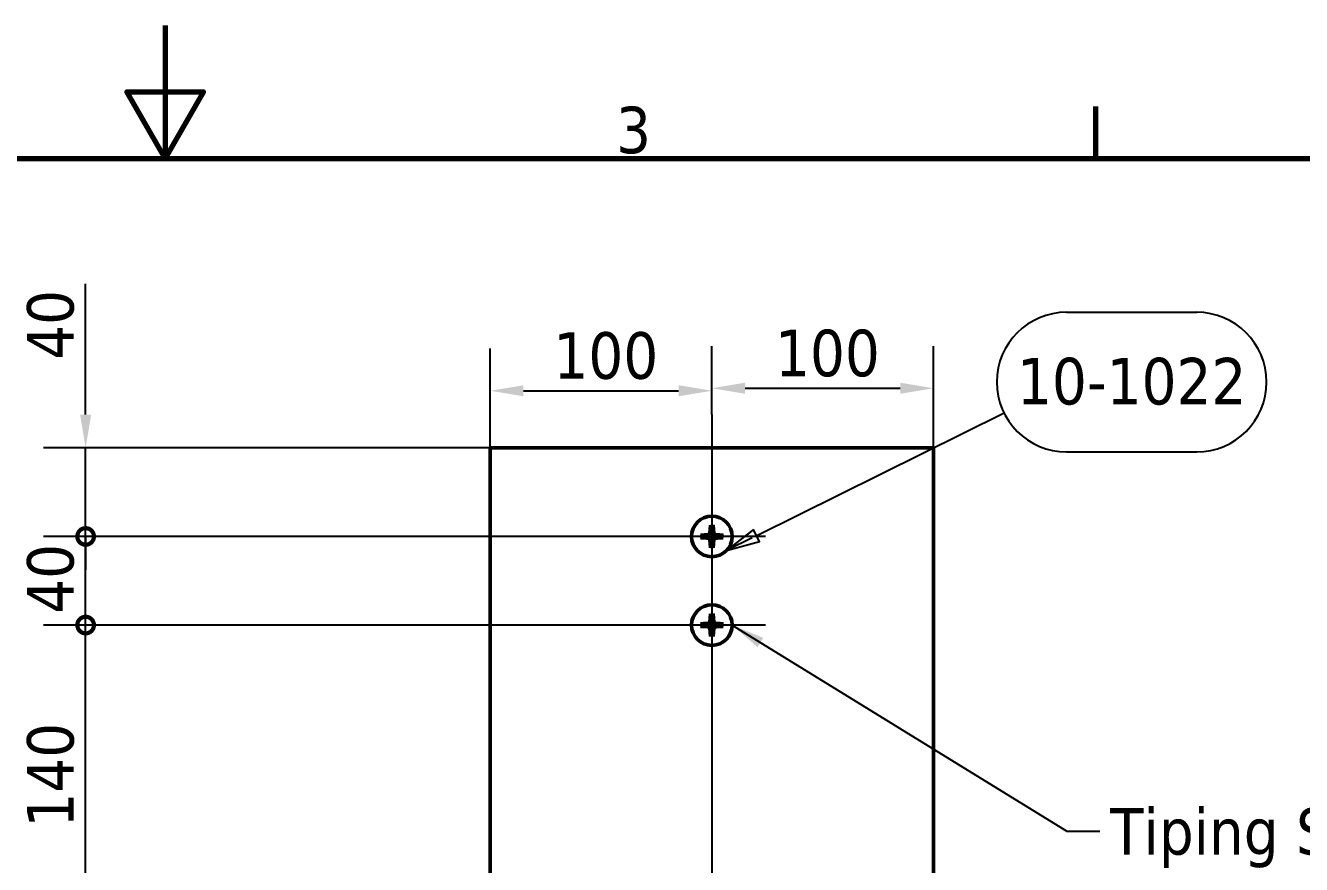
# Model space of a CAD drawing. Header units: millimetres. Extents: x -1407 to 2520, y 0 to 1782.
# Drawn here: x 1197 to 1773, y 1403 to 1782 of the extents above; entities that cross this region are included whole.
import ezdxf

# ---------------------------------------------------------------- set-up
doc = ezdxf.new("R2010")
doc.units = ezdxf.units.MM
doc.header["$LTSCALE"] = 6
for name, color, linetype, lineweight in [('Border (ISO)', 7, 'Continuous', 70), ('Center Mark (ISO)', 7, 'Continuous', 25), ('Centerline (ISO)', 7, 'Continuous', 25), ('Dimension (ISO)', 7, 'Continuous', 25), ('Symbol (ISO)', 7, 'Continuous', 25), ('Visible (ISO)', 7, 'Continuous', 50)]:
    doc.layers.add(name, color=color, linetype=linetype, lineweight=lineweight)
doc.styles.add('Note Text (ISO)', font='tahoma.ttf')
doc.dimstyles.new('Default (ISO)', dxfattribs={"dimscale": 6, "dimtxt": 3.5, "dimasz": 2.5, "dimexe": 3.175, "dimexo": 0, "dimgap": 0.762, "dimtad": 1, "dimrnd": 1e-08, "dimzin": 0, "dimtxsty": 'Note Text (ISO)', "dimcen": 0.09, "dimdle": 10, "dimclrd": 256, "dimclre": 256, "dimclrt": 256, "dimazin": 0, "dimtfac": 1.001486, "dimtmove": 0, "dimatfit": 3, "dimfxl": 1, "dimtolj": 1, "dimtzin": 0, "dimlwd": -1, "dimlwe": -1, "dimarcsym": 0})
doc.dimstyles.new('Default - Method 1b (ISO)$7', dxfattribs={"dimscale": 6, "dimtxt": 3.5, "dimasz": 2.5, "dimexe": 3.175, "dimexo": 0, "dimgap": 0.762, "dimtad": 1, "dimtoh": 1, "dimrnd": 1e-08, "dimtxsty": 'Note Text (ISO)', "dimcen": 0.09, "dimdle": 10, "dimclrd": 256, "dimclre": 256, "dimclrt": 256, "dimazin": 2, "dimtfac": 1, "dimtmove": 0, "dimatfit": 3, "dimfxl": 1, "dimtolj": 1, "dimlwd": -1, "dimlwe": -1, "dimarcsym": 0})

# ---------------------------------------------------------------- blocks, each defined once
blk = doc.blocks.new('Borders Default Border')
at = {"layer": 'Border (ISO)'}
blk.add_line((280, 287), (280, 290.9), dxfattribs=at)
at = {"layer": 'Border (ISO)', "flags": 128}
for points in [[(210, 297), (210, 287), (207.113, 292), (212.887, 292), (210, 287)], [(10, 10), (10, 287), (410, 287), (410, 10), (10, 10)]]:
    blk.add_lwpolyline(points, dxfattribs=at)
at = {"layer": 'Border (ISO)', "insert": (243.911, 287.326), "char_height": 3.5, "attachment_point": 7, "style": 'Note Text (ISO)'}
blk.add_mtext('3', dxfattribs=at)
blk = doc.blocks.new('*D20')
at = {"layer": 'Defpoints', "color": 0, "transparency": 16777216}
for p in [(1506.68, 1617.15), (1506.68, 1606.4), (1406.68, 1591.4)]:
    blk.add_point(p, dxfattribs=at)
at = {"layer": 'Dimension (ISO)', "transparency": 16777216}
for p, q in [((1406.68, 1591.4), (1406.68, 1636.2)), ((1506.68, 1606.4), (1506.68, 1636.2)), ((1421.68, 1617.15), (1491.68, 1617.15))]:
    blk.add_line(p, q, dxfattribs=at)
for points in [[(1421.68, 1619.65), (1421.68, 1614.65), (1406.68, 1617.15)], [(1491.68, 1619.65), (1491.68, 1614.65), (1506.68, 1617.15)]]:
    blk.add_solid(points, dxfattribs=at)
at = {"layer": 'Dimension (ISO)', "transparency": 16777216, "insert": (1435.2, 1643.59), "char_height": 21, "attachment_point": 1, "style": 'Note Text (ISO)'}
blk.add_mtext('\\A1;100', dxfattribs=at)
blk = doc.blocks.new('*D21')
at = {"layer": 'Defpoints', "color": 0, "transparency": 16777216}
for p in [(1606.68, 1618.28), (1506.68, 1606.4), (1606.68, 1591.4)]:
    blk.add_point(p, dxfattribs=at)
at = {"layer": 'Dimension (ISO)', "transparency": 16777216}
for p, q in [((1506.68, 1606.4), (1506.68, 1637.33)), ((1606.68, 1591.4), (1606.68, 1637.33)), ((1521.68, 1618.28), (1591.68, 1618.28))]:
    blk.add_line(p, q, dxfattribs=at)
for points in [[(1521.68, 1620.78), (1521.68, 1615.78), (1506.68, 1618.28)], [(1591.68, 1620.78), (1591.68, 1615.78), (1606.68, 1618.28)]]:
    blk.add_solid(points, dxfattribs=at)
at = {"layer": 'Dimension (ISO)', "transparency": 16777216, "insert": (1535.2, 1644.71), "char_height": 21, "attachment_point": 1, "style": 'Note Text (ISO)'}
blk.add_mtext('\\A1;100', dxfattribs=at)
blk = doc.blocks.new('Balloon8')
at = {"layer": 'Symbol (ISO)'}
for p, q in [((277.794, 275.43), (287.581, 275.43)), ((254.537, 258.666), (273.106, 267.859)), ((277.794, 264.93), (287.581, 264.93)), ((254.133, 258.466), (252.223, 257.52)), ((253.449, 258.466), (252.223, 257.52)), ((252.223, 257.52), (254.685, 258.181)), ((254.241, 259.078), (253.708, 258.666)), ((254.445, 258.666), (254.241, 259.078)), ((254.685, 258.181), (254.544, 258.466))]:
    blk.add_line(p, q, dxfattribs=at)
at = {"layer": 'Symbol (ISO)', "flags": 128}
blk.add_lwpolyline([(254.241, 259.078), (252.223, 257.52), (254.685, 258.181), (254.241, 259.078)], dxfattribs=at)
at = {"layer": 'Symbol (ISO)'}
for centre, start, end in [((277.794, 270.18), 90, 270), ((287.581, 270.18), 270, 90)]:
    blk.add_arc(centre, 5.25, start, end, dxfattribs=at)
blk.add_solid([(254.241, 259.078), (252.223, 257.52), (254.685, 258.181), (254.241, 259.078)], dxfattribs=at)
at = {"layer": 'Symbol (ISO)', "insert": (282.688, 270.217), "char_height": 3.5, "attachment_point": 5, "style": 'Note Text (ISO)'}
blk.add_mtext('10-1022', dxfattribs=at)
blk = doc.blocks.new('_DotSmall')
at = {"color": 0, "linetype": 'ByBlock', "const_width": 0.5}
blk.add_lwpolyline([(-0.0625, 0, 1), (0.0625, 0, 1)], format="xyb", close=True, dxfattribs=at)
blk = doc.blocks.new('*D33')
at = {"layer": 'Defpoints', "color": 0, "transparency": 16777216}
for p in [(1224.11, 1511.4), (1482.53, 1511.4), (1482.53, 1371.4)]:
    blk.add_point(p, dxfattribs=at)
at = {"layer": 'Dimension (ISO)', "transparency": 16777216}
for p, q in [((1482.53, 1511.4), (1205.06, 1511.4)), ((1224.11, 1371.4), (1224.11, 1511.4)), ((1482.53, 1371.4), (1205.06, 1371.4))]:
    blk.add_line(p, q, dxfattribs=at)
at = {"layer": 'Dimension (ISO)', "transparency": 16777216, "xscale": 15, "yscale": 15, "zscale": 15}
for p, rotation in [((1224.11, 1511.4), 90), ((1224.11, 1371.4), 270)]:
    blk.add_blockref('_DotSmall', p, dxfattribs=dict(at, rotation=rotation))
at = {"layer": 'Dimension (ISO)', "transparency": 16777216, "insert": (1197.68, 1419.98), "char_height": 21, "attachment_point": 1, "rotation": 90, "style": 'Note Text (ISO)'}
blk.add_mtext('\\A1;140', dxfattribs=at)
blk = doc.blocks.new('*D34')
at = {"layer": 'Defpoints', "color": 0, "transparency": 16777216}
for p in [(1224.11, 1551.4), (1482.53, 1551.4), (1482.53, 1511.4)]:
    blk.add_point(p, dxfattribs=at)
at = {"layer": 'Dimension (ISO)', "transparency": 16777216}
for p, q in [((1482.53, 1551.4), (1205.06, 1551.4)), ((1224.11, 1511.4), (1224.11, 1551.4)), ((1482.53, 1511.4), (1205.06, 1511.4))]:
    blk.add_line(p, q, dxfattribs=at)
at = {"layer": 'Dimension (ISO)', "transparency": 16777216, "xscale": 15, "yscale": 15, "zscale": 15}
for p, rotation in [((1224.11, 1551.4), 270), ((1224.11, 1511.4), 90)]:
    blk.add_blockref('_DotSmall', p, dxfattribs=dict(at, rotation=rotation))
at = {"layer": 'Dimension (ISO)', "transparency": 16777216, "insert": (1197.68, 1516.5), "char_height": 21, "attachment_point": 1, "rotation": 90, "style": 'Note Text (ISO)'}
blk.add_mtext('\\A1;40', dxfattribs=at)
blk = doc.blocks.new('*D35')
at = {"layer": 'Defpoints', "color": 0, "transparency": 16777216}
for p in [(1224.11, 1591.4), (1406.68, 1591.4), (1482.53, 1551.4)]:
    blk.add_point(p, dxfattribs=at)
at = {"layer": 'Dimension (ISO)', "transparency": 16777216}
for p, q in [((1224.11, 1606.4), (1224.11, 1665.48)), ((1406.68, 1591.4), (1205.06, 1591.4)), ((1224.11, 1551.4), (1224.11, 1591.4)), ((1482.53, 1551.4), (1205.06, 1551.4)), ((1224.11, 1551.4), (1224.11, 1536.4))]:
    blk.add_line(p, q, dxfattribs=at)
blk.add_solid([(1221.61, 1606.4), (1226.61, 1606.4), (1224.11, 1591.4)], dxfattribs=at)
at = {"layer": 'Dimension (ISO)', "transparency": 16777216, "xscale": 15, "yscale": 15, "zscale": 15, "rotation": 90}
blk.add_blockref('_DotSmall', (1224.11, 1551.4), dxfattribs=at)
at = {"layer": 'Dimension (ISO)', "transparency": 16777216, "insert": (1197.68, 1631.11), "char_height": 21, "attachment_point": 1, "rotation": 90, "style": 'Note Text (ISO)'}
blk.add_mtext('\\A1;40', dxfattribs=at)

msp = doc.modelspace()

# ---------------------------------------------------------------- linework, layer by layer
at = {"layer": 'Center Mark (ISO)', "linetype": 'Continuous'}
for p, q in [((1506.68, 1575.55), (1506.68, 1527.25)), ((1530.83, 1551.4), (1482.53, 1551.4)), ((1506.68, 1535.55), (1506.68, 1487.25)), ((1530.83, 1511.4), (1482.53, 1511.4))]:
    msp.add_line(p, q, dxfattribs=at)
at = {"layer": 'Centerline (ISO)', "linetype": 'Continuous'}
msp.add_line((1506.68, 1606.4), (1506.68, 1176.4), dxfattribs=at)
at = {"layer": 'Visible (ISO)'}
for p, q in [((1406.68, 1591.4), (1406.68, 1191.4)), ((1606.68, 1591.4), (1406.68, 1591.4)), ((1606.68, 1191.4), (1606.68, 1591.4)), ((1506.09, 1556.51), (1505.83, 1552.93)), ((1507.26, 1556.51), (1507.52, 1552.93)), ((1501.56, 1551.98), (1505.14, 1552.24)), ((1501.56, 1550.81), (1505.14, 1550.55)), ((1506.09, 1546.28), (1505.83, 1549.86)), ((1507.26, 1546.28), (1507.52, 1549.86)), ((1511.79, 1551.98), (1508.21, 1552.24)), ((1511.79, 1550.81), (1508.21, 1550.55)), ((1506.09, 1516.51), (1505.83, 1512.93)), ((1507.26, 1516.51), (1507.52, 1512.93)), ((1501.56, 1511.98), (1505.14, 1512.24)), ((1501.56, 1510.81), (1505.14, 1510.55)), ((1506.09, 1506.28), (1505.83, 1509.86)), ((1507.26, 1506.28), (1507.52, 1509.86)), ((1511.79, 1511.98), (1508.21, 1512.24)), ((1511.79, 1510.81), (1508.21, 1510.55))]:
    msp.add_line(p, q, dxfattribs=at)
for centre in [(1506.68, 1551.4), (1506.68, 1511.4)]:
    msp.add_circle(centre, 9.15, dxfattribs=at)
for centre, radius, start, end in [((1506.68, 1551.4), 4, 80.58641, 99.41359), ((1506.68, 1551.4), 4, 170.58641, 189.41359), ((1506.68, 1551.4), 2.94, 166.69311, 193.30689), ((1505.09, 1552.98), 0.744, 274.16272, 355.83728), ((1505.09, 1549.81), 0.744, 4.16272, 85.83728), ((1506.68, 1551.4), 2.94, 76.69311, 103.30689), ((1508.26, 1552.98), 0.744, 184.16272, 265.83728), ((1508.26, 1549.81), 0.744, 94.16272, 175.83728), ((1506.68, 1551.4), 2.94, 346.69311, 13.30689), ((1506.68, 1551.4), 4, 350.58641, 9.41359), ((1506.68, 1551.4), 2.94, 256.69311, 283.30689), ((1506.68, 1551.4), 4, 260.58641, 279.41359), ((1506.68, 1511.4), 2.94, 76.69311, 103.30689), ((1506.68, 1511.4), 4, 80.58641, 99.41359), ((1506.68, 1511.4), 4, 170.58641, 189.41359), ((1506.68, 1511.4), 2.94, 166.69311, 193.30689), ((1505.09, 1512.98), 0.744, 274.16272, 355.83728), ((1505.09, 1509.81), 0.744, 4.16272, 85.83728), ((1506.68, 1511.4), 2.94, 256.69311, 283.30689), ((1508.26, 1512.98), 0.744, 184.16272, 265.83728), ((1508.26, 1509.81), 0.744, 94.16272, 175.83728), ((1506.68, 1511.4), 2.94, 346.69311, 13.30689), ((1506.68, 1511.4), 4, 350.58641, 9.41359), ((1506.68, 1511.4), 4, 260.58641, 279.41359)]:
    msp.add_arc(centre, radius, start, end, dxfattribs=at)
for points, weights in [([(1506.04, 1555.35), (1506.02, 1554.72), (1506, 1554.25)], [1.01836817946, 1.02210568662, 1]), ([(1506.08, 1556.3), (1506.07, 1556.11), (1506.06, 1555.93)], [1.0017923273, 1.00680252734, 1.01034617284]), ([(1507.29, 1555.93), (1507.28, 1556.11), (1507.27, 1556.3)], [1.01034617284, 1.00680252734, 1.0017923273]), ([(1507.35, 1554.25), (1507.33, 1554.72), (1507.31, 1555.35)], [1, 1.02210568662, 1.01836817946]), ([(1502.14, 1552.01), (1501.97, 1552), (1501.78, 1551.99)], [1.01034617284, 1.00680252734, 1.0017923273]), ([(1501.78, 1550.8), (1501.97, 1550.79), (1502.14, 1550.79)], [1.0017923273, 1.00680252734, 1.01034617284]), ([(1503.82, 1552.07), (1503.36, 1552.06), (1502.73, 1552.03)], [1, 1.02210568662, 1.01836817946]), ([(1502.73, 1550.76), (1503.36, 1550.74), (1503.82, 1550.72)], [1.01836817946, 1.02210568662, 1]), ([(1505.15, 1552.16), (1504.66, 1552.13), (1503.82, 1552.07)], [1.48220437453, 1.2714534298, 1]), ([(1503.82, 1550.72), (1504.66, 1550.67), (1505.15, 1550.64)], [1, 1.2714534298, 1.48220437453]), ([(1506, 1554.25), (1505.95, 1553.41), (1505.91, 1552.92)], [1, 1.2714534298, 1.48220437453]), ([(1505.91, 1549.87), (1505.95, 1549.38), (1506, 1548.54)], [1.48220437453, 1.2714534298, 1]), ([(1507.44, 1552.92), (1507.41, 1553.41), (1507.35, 1554.25)], [1.48220437453, 1.2714534298, 1]), ([(1507.35, 1548.54), (1507.41, 1549.38), (1507.44, 1549.87)], [1, 1.2714534298, 1.48220437453]), ([(1509.53, 1552.07), (1508.69, 1552.13), (1508.2, 1552.16)], [1, 1.2714534298, 1.48220437453]), ([(1508.2, 1550.64), (1508.69, 1550.67), (1509.53, 1550.72)], [1.48220437453, 1.2714534298, 1]), ([(1510.63, 1552.03), (1510, 1552.06), (1509.53, 1552.07)], [1.01836817946, 1.02210568662, 1]), ([(1509.53, 1550.72), (1510, 1550.74), (1510.63, 1550.76)], [1, 1.02210568662, 1.01836817946]), ([(1511.57, 1551.99), (1511.39, 1552), (1511.21, 1552.01)], [1.0017923273, 1.00680252734, 1.01034617284]), ([(1511.21, 1550.79), (1511.39, 1550.79), (1511.57, 1550.8)], [1.01034617284, 1.00680252734, 1.0017923273]), ([(1506, 1548.54), (1506.02, 1548.08), (1506.04, 1547.45)], [1, 1.02210568662, 1.01836817946]), ([(1506.06, 1546.86), (1506.07, 1546.69), (1506.08, 1546.5)], [1.01034617284, 1.00680252734, 1.0017923273]), ([(1507.27, 1546.5), (1507.28, 1546.69), (1507.29, 1546.86)], [1.0017923273, 1.00680252734, 1.01034617284]), ([(1507.31, 1547.45), (1507.33, 1548.08), (1507.35, 1548.54)], [1.01836817946, 1.02210568662, 1]), ([(1506, 1514.25), (1505.95, 1513.41), (1505.91, 1512.92)], [1, 1.2714534298, 1.48220437453]), ([(1506.04, 1515.35), (1506.02, 1514.72), (1506, 1514.25)], [1.01836817946, 1.02210568662, 1]), ([(1506.08, 1516.3), (1506.07, 1516.11), (1506.06, 1515.93)], [1.0017923273, 1.00680252734, 1.01034617284]), ([(1507.29, 1515.93), (1507.28, 1516.11), (1507.27, 1516.3)], [1.01034617284, 1.00680252734, 1.0017923273]), ([(1507.35, 1514.25), (1507.33, 1514.72), (1507.31, 1515.35)], [1, 1.02210568662, 1.01836817946]), ([(1507.44, 1512.92), (1507.41, 1513.41), (1507.35, 1514.25)], [1.48220437453, 1.2714534298, 1]), ([(1502.14, 1512.01), (1501.97, 1512), (1501.78, 1511.99)], [1.01034617284, 1.00680252734, 1.0017923273]), ([(1501.78, 1510.8), (1501.97, 1510.79), (1502.14, 1510.79)], [1.0017923273, 1.00680252734, 1.01034617284]), ([(1503.82, 1512.07), (1503.36, 1512.06), (1502.73, 1512.03)], [1, 1.02210568662, 1.01836817946]), ([(1502.73, 1510.76), (1503.36, 1510.74), (1503.82, 1510.72)], [1.01836817946, 1.02210568662, 1]), ([(1505.15, 1512.16), (1504.66, 1512.13), (1503.82, 1512.07)], [1.48220437453, 1.2714534298, 1]), ([(1503.82, 1510.72), (1504.66, 1510.67), (1505.15, 1510.64)], [1, 1.2714534298, 1.48220437453]), ([(1505.91, 1509.87), (1505.95, 1509.38), (1506, 1508.54)], [1.48220437453, 1.2714534298, 1]), ([(1506, 1508.54), (1506.02, 1508.08), (1506.04, 1507.45)], [1, 1.02210568662, 1.01836817946]), ([(1507.31, 1507.45), (1507.33, 1508.08), (1507.35, 1508.54)], [1.01836817946, 1.02210568662, 1]), ([(1507.35, 1508.54), (1507.41, 1509.38), (1507.44, 1509.87)], [1, 1.2714534298, 1.48220437453]), ([(1509.53, 1512.07), (1508.69, 1512.13), (1508.2, 1512.16)], [1, 1.2714534298, 1.48220437453]), ([(1508.2, 1510.64), (1508.69, 1510.67), (1509.53, 1510.72)], [1.48220437453, 1.2714534298, 1]), ([(1510.63, 1512.03), (1510, 1512.06), (1509.53, 1512.07)], [1.01836817946, 1.02210568662, 1]), ([(1509.53, 1510.72), (1510, 1510.74), (1510.63, 1510.76)], [1, 1.02210568662, 1.01836817946]), ([(1511.57, 1511.99), (1511.39, 1512), (1511.21, 1512.01)], [1.0017923273, 1.00680252734, 1.01034617284]), ([(1511.21, 1510.79), (1511.39, 1510.79), (1511.57, 1510.8)], [1.01034617284, 1.00680252734, 1.0017923273]), ([(1506.06, 1506.86), (1506.07, 1506.69), (1506.08, 1506.5)], [1.01034617284, 1.00680252734, 1.0017923273]), ([(1507.27, 1506.5), (1507.28, 1506.69), (1507.29, 1506.86)], [1.0017923273, 1.00680252734, 1.01034617284])]:
    msp.add_rational_spline(points, weights, degree=2, dxfattribs=at)
for points, knots in [([(1506.08, 1556.3), (1506.08, 1556.31), (1506.08, 1556.32), (1506.08, 1556.36), (1506.08, 1556.39), (1506.09, 1556.45), (1506.09, 1556.48), (1506.09, 1556.51)], [0.08155065, 0.08155065, 0.08155065, 0.08155065, 0.08870364, 0.08870364, 0.09763224, 0.09763224, 0.10665098, 0.10665098, 0.10665098, 0.10665098]), ([(1507.26, 1556.51), (1507.26, 1556.48), (1507.27, 1556.45), (1507.27, 1556.39), (1507.27, 1556.36), (1507.27, 1556.32), (1507.27, 1556.31), (1507.27, 1556.3)], [0.03558365, 0.03558365, 0.03558365, 0.03558365, 0.04460239, 0.04460239, 0.05353099, 0.05353099, 0.06068398, 0.06068398, 0.06068398, 0.06068398]), ([(1501.56, 1551.98), (1501.59, 1551.98), (1501.63, 1551.99), (1501.68, 1551.99), (1501.71, 1551.99), (1501.75, 1551.99), (1501.77, 1551.99), (1501.78, 1551.99)], [0.03558365, 0.03558365, 0.03558365, 0.03558365, 0.04460239, 0.04460239, 0.05353099, 0.05353099, 0.06068398, 0.06068398, 0.06068398, 0.06068398]), ([(1501.78, 1550.8), (1501.77, 1550.8), (1501.75, 1550.8), (1501.71, 1550.8), (1501.68, 1550.8), (1501.63, 1550.81), (1501.59, 1550.81), (1501.56, 1550.81)], [0.08155065, 0.08155065, 0.08155065, 0.08155065, 0.08870364, 0.08870364, 0.09763224, 0.09763224, 0.10665098, 0.10665098, 0.10665098, 0.10665098]), ([(1505.91, 1552.92), (1505.91, 1552.88), (1505.91, 1552.84), (1505.88, 1552.73), (1505.86, 1552.66), (1505.78, 1552.52), (1505.73, 1552.45), (1505.62, 1552.34), (1505.56, 1552.29), (1505.42, 1552.22), (1505.34, 1552.19), (1505.23, 1552.17), (1505.19, 1552.16), (1505.15, 1552.16)], [0.3714856, 0.3714856, 0.3714856, 0.3714856, 0.3844278, 0.3844278, 0.4074344, 0.4074344, 0.430441, 0.430441, 0.4534477, 0.4534477, 0.4764543, 0.4764543, 0.4893965, 0.4893965, 0.4893965, 0.4893965]), ([(1505.15, 1550.64), (1505.19, 1550.63), (1505.23, 1550.63), (1505.34, 1550.6), (1505.42, 1550.58), (1505.56, 1550.5), (1505.62, 1550.45), (1505.73, 1550.34), (1505.78, 1550.28), (1505.86, 1550.14), (1505.88, 1550.06), (1505.91, 1549.95), (1505.91, 1549.91), (1505.91, 1549.87)], [0.3714856, 0.3714856, 0.3714856, 0.3714856, 0.3844278, 0.3844278, 0.4074344, 0.4074344, 0.430441, 0.430441, 0.4534477, 0.4534477, 0.4764543, 0.4764543, 0.4893965, 0.4893965, 0.4893965, 0.4893965]), ([(1508.2, 1552.16), (1508.16, 1552.16), (1508.12, 1552.17), (1508.01, 1552.19), (1507.94, 1552.22), (1507.8, 1552.29), (1507.73, 1552.34), (1507.62, 1552.45), (1507.57, 1552.52), (1507.5, 1552.66), (1507.47, 1552.73), (1507.45, 1552.84), (1507.44, 1552.88), (1507.44, 1552.92)], [0.3714856, 0.3714856, 0.3714856, 0.3714856, 0.3844278, 0.3844278, 0.4074344, 0.4074344, 0.430441, 0.430441, 0.4534477, 0.4534477, 0.4764543, 0.4764543, 0.4893965, 0.4893965, 0.4893965, 0.4893965]), ([(1507.44, 1549.87), (1507.44, 1549.91), (1507.45, 1549.95), (1507.47, 1550.06), (1507.5, 1550.14), (1507.57, 1550.28), (1507.62, 1550.34), (1507.73, 1550.45), (1507.8, 1550.5), (1507.94, 1550.58), (1508.01, 1550.6), (1508.12, 1550.63), (1508.16, 1550.63), (1508.2, 1550.64)], [0.3714856, 0.3714856, 0.3714856, 0.3714856, 0.3844278, 0.3844278, 0.4074344, 0.4074344, 0.430441, 0.430441, 0.4534477, 0.4534477, 0.4764543, 0.4764543, 0.4893965, 0.4893965, 0.4893965, 0.4893965]), ([(1511.57, 1551.99), (1511.59, 1551.99), (1511.6, 1551.99), (1511.64, 1551.99), (1511.67, 1551.99), (1511.73, 1551.99), (1511.76, 1551.98), (1511.79, 1551.98)], [0.08155065, 0.08155065, 0.08155065, 0.08155065, 0.08870364, 0.08870364, 0.09763224, 0.09763224, 0.10665098, 0.10665098, 0.10665098, 0.10665098]), ([(1511.79, 1550.81), (1511.76, 1550.81), (1511.73, 1550.81), (1511.67, 1550.8), (1511.64, 1550.8), (1511.6, 1550.8), (1511.59, 1550.8), (1511.57, 1550.8)], [0.03558365, 0.03558365, 0.03558365, 0.03558365, 0.04460239, 0.04460239, 0.05353099, 0.05353099, 0.06068398, 0.06068398, 0.06068398, 0.06068398]), ([(1506.09, 1546.28), (1506.09, 1546.31), (1506.09, 1546.35), (1506.08, 1546.4), (1506.08, 1546.43), (1506.08, 1546.47), (1506.08, 1546.49), (1506.08, 1546.5)], [0.03558365, 0.03558365, 0.03558365, 0.03558365, 0.04460239, 0.04460239, 0.05353099, 0.05353099, 0.06068398, 0.06068398, 0.06068398, 0.06068398]), ([(1507.27, 1546.5), (1507.27, 1546.49), (1507.27, 1546.47), (1507.27, 1546.43), (1507.27, 1546.4), (1507.27, 1546.35), (1507.26, 1546.31), (1507.26, 1546.28)], [0.08155065, 0.08155065, 0.08155065, 0.08155065, 0.08870364, 0.08870364, 0.09763224, 0.09763224, 0.10665098, 0.10665098, 0.10665098, 0.10665098]), ([(1506.08, 1516.3), (1506.08, 1516.31), (1506.08, 1516.32), (1506.08, 1516.36), (1506.08, 1516.39), (1506.09, 1516.45), (1506.09, 1516.48), (1506.09, 1516.51)], [0.08155065, 0.08155065, 0.08155065, 0.08155065, 0.08870364, 0.08870364, 0.09763224, 0.09763224, 0.10665098, 0.10665098, 0.10665098, 0.10665098]), ([(1507.26, 1516.51), (1507.26, 1516.48), (1507.27, 1516.45), (1507.27, 1516.39), (1507.27, 1516.36), (1507.27, 1516.32), (1507.27, 1516.31), (1507.27, 1516.3)], [0.03558365, 0.03558365, 0.03558365, 0.03558365, 0.04460239, 0.04460239, 0.05353099, 0.05353099, 0.06068398, 0.06068398, 0.06068398, 0.06068398]), ([(1501.56, 1511.98), (1501.59, 1511.98), (1501.63, 1511.99), (1501.68, 1511.99), (1501.71, 1511.99), (1501.75, 1511.99), (1501.77, 1511.99), (1501.78, 1511.99)], [0.03558365, 0.03558365, 0.03558365, 0.03558365, 0.04460239, 0.04460239, 0.05353099, 0.05353099, 0.06068398, 0.06068398, 0.06068398, 0.06068398]), ([(1501.78, 1510.8), (1501.77, 1510.8), (1501.75, 1510.8), (1501.71, 1510.8), (1501.68, 1510.8), (1501.63, 1510.81), (1501.59, 1510.81), (1501.56, 1510.81)], [0.08155065, 0.08155065, 0.08155065, 0.08155065, 0.08870364, 0.08870364, 0.09763224, 0.09763224, 0.10665098, 0.10665098, 0.10665098, 0.10665098]), ([(1505.91, 1512.92), (1505.91, 1512.88), (1505.91, 1512.84), (1505.88, 1512.73), (1505.86, 1512.66), (1505.78, 1512.52), (1505.73, 1512.45), (1505.62, 1512.34), (1505.56, 1512.29), (1505.42, 1512.22), (1505.34, 1512.19), (1505.23, 1512.17), (1505.19, 1512.16), (1505.15, 1512.16)], [0.3714856, 0.3714856, 0.3714856, 0.3714856, 0.3844278, 0.3844278, 0.4074344, 0.4074344, 0.430441, 0.430441, 0.4534477, 0.4534477, 0.4764543, 0.4764543, 0.4893965, 0.4893965, 0.4893965, 0.4893965]), ([(1505.15, 1510.64), (1505.19, 1510.63), (1505.23, 1510.63), (1505.34, 1510.6), (1505.42, 1510.58), (1505.56, 1510.5), (1505.62, 1510.45), (1505.73, 1510.34), (1505.78, 1510.28), (1505.86, 1510.14), (1505.88, 1510.06), (1505.91, 1509.95), (1505.91, 1509.91), (1505.91, 1509.87)], [0.3714856, 0.3714856, 0.3714856, 0.3714856, 0.3844278, 0.3844278, 0.4074344, 0.4074344, 0.430441, 0.430441, 0.4534477, 0.4534477, 0.4764543, 0.4764543, 0.4893965, 0.4893965, 0.4893965, 0.4893965]), ([(1508.2, 1512.16), (1508.16, 1512.16), (1508.12, 1512.17), (1508.01, 1512.19), (1507.94, 1512.22), (1507.8, 1512.29), (1507.73, 1512.34), (1507.62, 1512.45), (1507.57, 1512.52), (1507.5, 1512.66), (1507.47, 1512.73), (1507.45, 1512.84), (1507.44, 1512.88), (1507.44, 1512.92)], [0.3714856, 0.3714856, 0.3714856, 0.3714856, 0.3844278, 0.3844278, 0.4074344, 0.4074344, 0.430441, 0.430441, 0.4534477, 0.4534477, 0.4764543, 0.4764543, 0.4893965, 0.4893965, 0.4893965, 0.4893965]), ([(1507.44, 1509.87), (1507.44, 1509.91), (1507.45, 1509.95), (1507.47, 1510.06), (1507.5, 1510.14), (1507.57, 1510.28), (1507.62, 1510.34), (1507.73, 1510.45), (1507.8, 1510.5), (1507.94, 1510.58), (1508.01, 1510.6), (1508.12, 1510.63), (1508.16, 1510.63), (1508.2, 1510.64)], [0.3714856, 0.3714856, 0.3714856, 0.3714856, 0.3844278, 0.3844278, 0.4074344, 0.4074344, 0.430441, 0.430441, 0.4534477, 0.4534477, 0.4764543, 0.4764543, 0.4893965, 0.4893965, 0.4893965, 0.4893965]), ([(1511.57, 1511.99), (1511.59, 1511.99), (1511.6, 1511.99), (1511.64, 1511.99), (1511.67, 1511.99), (1511.73, 1511.99), (1511.76, 1511.98), (1511.79, 1511.98)], [0.08155065, 0.08155065, 0.08155065, 0.08155065, 0.08870364, 0.08870364, 0.09763224, 0.09763224, 0.10665098, 0.10665098, 0.10665098, 0.10665098]), ([(1511.79, 1510.81), (1511.76, 1510.81), (1511.73, 1510.81), (1511.67, 1510.8), (1511.64, 1510.8), (1511.6, 1510.8), (1511.59, 1510.8), (1511.57, 1510.8)], [0.03558365, 0.03558365, 0.03558365, 0.03558365, 0.04460239, 0.04460239, 0.05353099, 0.05353099, 0.06068398, 0.06068398, 0.06068398, 0.06068398]), ([(1506.09, 1506.28), (1506.09, 1506.31), (1506.09, 1506.35), (1506.08, 1506.4), (1506.08, 1506.43), (1506.08, 1506.47), (1506.08, 1506.49), (1506.08, 1506.5)], [0.03558365, 0.03558365, 0.03558365, 0.03558365, 0.04460239, 0.04460239, 0.05353099, 0.05353099, 0.06068398, 0.06068398, 0.06068398, 0.06068398]), ([(1507.27, 1506.5), (1507.27, 1506.49), (1507.27, 1506.47), (1507.27, 1506.43), (1507.27, 1506.4), (1507.27, 1506.35), (1507.26, 1506.31), (1507.26, 1506.28)], [0.08155065, 0.08155065, 0.08155065, 0.08155065, 0.08870364, 0.08870364, 0.09763224, 0.09763224, 0.10665098, 0.10665098, 0.10665098, 0.10665098])]:
    msp.add_open_spline(points, degree=3, knots=knots, dxfattribs=at)

# ---------------------------------------------------------------- block references
at = {"xscale": 6, "yscale": 6, "zscale": 6}
msp.add_blockref('Borders Default Border', (0, 0), dxfattribs=at)
at = {"layer": 'Symbol (ISO)', "xscale": 6, "yscale": 6, "zscale": 6}
msp.add_blockref('Balloon8', (0, 0), dxfattribs=at)

# ---------------------------------------------------------------- texts
at = {"layer": 'Symbol (ISO)', "insert": (1686.36, 1428.82), "char_height": 21, "width": 290.4943, "attachment_point": 1, "line_spacing_factor": 0.987884, "style": 'Note Text (ISO)'}
msp.add_mtext('\\fTahoma|b0|i0;Tiping Screws 10-1022\\P\\fTahoma|b0|i0;Screws for furniture', dxfattribs=at)

# ---------------------------------------------------------------- dimensions: what is measured, and where the dimension line sits
at = {"layer": 'Dimension (ISO)'}
for base, p1, p2, angle, override, picture, middle in [((1224.11, 1591.4), (1482.53, 1551.4), (1406.68, 1591.4), 90, {"dimgap": 0.762, "dimdec": 0, "dimblk1": 'DotSmall', "dimsah": 1, "dimdle": 0, "dimtol": 0, "dimlim": 0, "dimtp": 0, "dimtm": 0, "dimtdec": 2, "dimtofl": 1, "dimatfit": 1}, '*D35', (1224.11, 1646.01)), ((1506.68, 1617.15), (1406.68, 1591.4), (1506.68, 1606.4), 180, {"dimgap": 0.762, "dimdec": 0, "dimtol": 0, "dimlim": 0, "dimtp": 0, "dimtm": 0, "dimtdec": 2, "dimtofl": 0, "dimatfit": 1}, '*D20', (1456.68, 1617.15)), ((1606.68, 1618.28), (1506.68, 1606.4), (1606.68, 1591.4), 180, {"dimgap": 0.762, "dimdec": 0, "dimtol": 0, "dimlim": 0, "dimtp": 0, "dimtm": 0, "dimtdec": 2, "dimtofl": 0, "dimatfit": 1}, '*D21', (1556.68, 1618.28)), ((1224.11, 1551.4), (1482.53, 1511.4), (1482.53, 1551.4), 90, {"dimgap": 0.762, "dimdec": 0, "dimblk1": 'DotSmall', "dimblk2": 'DotSmall', "dimsah": 1, "dimdle": 0, "dimtol": 0, "dimlim": 0, "dimtp": 0, "dimtm": 0, "dimtdec": 2, "dimtofl": 0}, '*D34', (1224.11, 1531.4)), ((1224.11, 1511.4), (1482.53, 1371.4), (1482.53, 1511.4), 90, {"dimgap": 0.762, "dimdec": 0, "dimblk1": 'DotSmall', "dimblk2": 'DotSmall', "dimsah": 1, "dimdle": 0, "dimtol": 0, "dimlim": 0, "dimtp": 0, "dimtm": 0, "dimtdec": 2, "dimtofl": 0, "dimatfit": 1}, '*D33', (1224.11, 1441.46))]:
    dim = msp.add_linear_dim(base=base, p1=p1, p2=p2, angle=angle, dimstyle='Default (ISO)', override=override, dxfattribs=at)
    dim.commit()
    dim.dimension.update_dxf_attribs({"geometry": picture, "text_midpoint": middle, "dimtype": 160})

# ---------------------------------------------------------------- leaders
at = {"layer": 'Symbol (ISO)', "annotation_type": 0, "has_hookline": 1, "hookline_direction": 0, "text_width": 289.35}
msp.add_leader([(1515.83, 1511.4), (1666.79, 1418.32), (1681.79, 1418.32)], dimstyle='Default - Method 1b (ISO)$7', override={"dimtad": 0}, dxfattribs=at)

doc.saveas('drawing.dxf')
